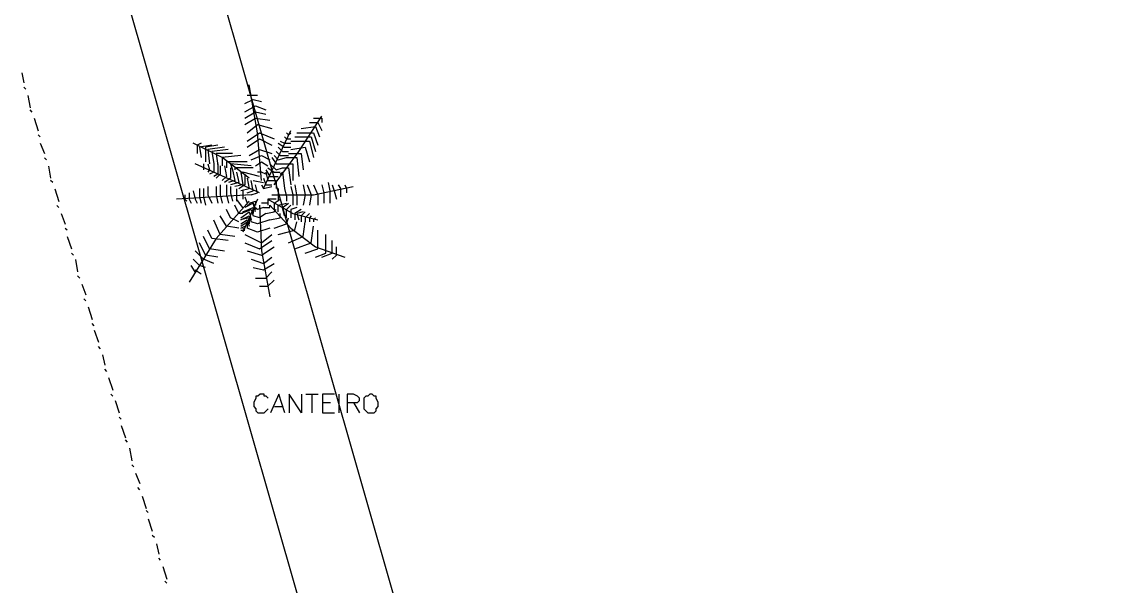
# Model space of a CAD drawing. Header units: millimetres. Extents: x -369 to -70, y -1414 to -1185.
# Drawn here: x -320.76 to -303.07, y -1285.54 to -1276.34 of the extents above; entities that cross this region are included whole.
import ezdxf

# ---------------------------------------------------------------- set-up
doc = ezdxf.new("R2010")
doc.units = ezdxf.units.MM
doc.header["$MEASUREMENT"] = 0
for name, color, linetype in [('12', 12, 'Continuous'), ('2', 2, 'Continuous'), ('50', 50, 'Continuous'), ('64', 64, 'Continuous')]:
    doc.layers.add(name, color=color, linetype=linetype)

msp = doc.modelspace()

# ---------------------------------------------------------------- linework, layer by layer
at = {"layer": '12'}
for points in [[(-320.756, -1277.168), (-320.724, -1277.336)], [(-320.688, -1277.436), (-320.724, -1277.404)], [(-320.656, -1277.54), (-320.62, -1277.743)], [(-320.588, -1277.811), (-320.62, -1277.775)], [(-320.552, -1277.911), (-320.485, -1278.115)], [(-320.453, -1278.215), (-320.485, -1278.183)], [(-320.453, -1278.319), (-320.385, -1278.487)], [(-320.353, -1278.587), (-320.385, -1278.555)], [(-320.317, -1278.69), (-320.285, -1278.89)], [(-320.249, -1278.958), (-320.285, -1278.926)], [(-320.217, -1279.062), (-320.149, -1279.266)], [(-320.149, -1279.366), (-320.181, -1279.334)], [(-320.113, -1279.466), (-320.045, -1279.638)], [(-320.013, -1279.738), (-320.045, -1279.706)], [(-320.013, -1279.841), (-319.945, -1280.041)], [(-319.909, -1280.145), (-319.945, -1280.109)], [(-319.877, -1280.213), (-319.845, -1280.413)], [(-319.809, -1280.517), (-319.845, -1280.481)], [(-319.777, -1280.617), (-319.709, -1280.789)], [(-319.709, -1280.888), (-319.741, -1280.857)], [(-319.673, -1280.988), (-319.605, -1281.192)], [(-319.573, -1281.296), (-319.605, -1281.26)], [(-319.573, -1281.364), (-319.505, -1281.564)], [(-319.469, -1281.668), (-319.505, -1281.632)], [(-319.438, -1281.768), (-319.402, -1281.936)], [(-319.37, -1282.039), (-319.402, -1282.003)], [(-319.338, -1282.139), (-319.27, -1282.343)], [(-319.27, -1282.443), (-319.302, -1282.411)], [(-319.234, -1282.511), (-319.166, -1282.715)], [(-319.134, -1282.819), (-319.166, -1282.783)], [(-319.134, -1282.919), (-319.066, -1283.122)], [(-319.03, -1283.19), (-319.066, -1283.154)], [(-318.998, -1283.29), (-318.962, -1283.494)], [(-318.93, -1283.594), (-318.962, -1283.562)], [(-318.898, -1283.698), (-318.83, -1283.866)], [(-318.83, -1283.97), (-318.862, -1283.934)], [(-318.794, -1284.07), (-318.726, -1284.273)], [(-318.694, -1284.341), (-318.726, -1284.305)], [(-318.694, -1284.441), (-318.626, -1284.645)], [(-318.59, -1284.745), (-318.626, -1284.713)], [(-318.558, -1284.849), (-318.522, -1285.017)], [(-318.49, -1285.117), (-318.522, -1285.085)], [(-318.454, -1285.221), (-318.39, -1285.424)], [(-318.39, -1285.492), (-318.422, -1285.456)]]:
    msp.add_lwpolyline(points, dxfattribs=at)
at = {"layer": '2'}
for points in [[(-286.316, -1267.792), (-287.195, -1267.013), (-288.142, -1266.302), (-289.157, -1265.694), (-290.24, -1265.219), (-291.355, -1264.847), (-292.506, -1264.579), (-293.693, -1264.443), (-294.876, -1264.443), (-296.059, -1264.543), (-297.21, -1264.779), (-298.329, -1265.151), (-299.412, -1265.626), (-318.834, -1271.209), (-311.593, -1296.518), (-302.389, -1317.16), (-302.389, -1317.16), (-299.344, -1315.977), (-296.263, -1314.894), (-293.117, -1313.946)], [(-320.692, -1270.194), (-313.011, -1297.026), (-303.132, -1319.19)]]:
    msp.add_lwpolyline(points, dxfattribs=at)
at = {"layer": '50'}
for points in [[(-316.736, -1282.475), (-316.768, -1282.443), (-316.804, -1282.443), (-316.804, -1282.411), (-316.868, -1282.411), (-316.904, -1282.443), (-316.936, -1282.443), (-316.936, -1282.475), (-316.972, -1282.543), (-316.972, -1282.611), (-316.936, -1282.647), (-316.936, -1282.679), (-316.904, -1282.715), (-316.868, -1282.715), (-316.804, -1282.715), (-316.768, -1282.679), (-316.736, -1282.647)], [(-316.464, -1282.715), (-316.564, -1282.411), (-316.564, -1282.411), (-316.7, -1282.715)], [(-316.192, -1282.411), (-316.192, -1282.715), (-316.192, -1282.715), (-316.396, -1282.411), (-316.396, -1282.411), (-316.396, -1282.715)], [(-316.125, -1282.411), (-315.921, -1282.411)], [(-316.025, -1282.411), (-316.025, -1282.715)], [(-315.653, -1282.411), (-315.853, -1282.411), (-315.853, -1282.411), (-315.853, -1282.715)], [(-315.853, -1282.543), (-315.721, -1282.543)], [(-315.585, -1282.411), (-315.585, -1282.715)], [(-315.449, -1282.543), (-315.345, -1282.543), (-315.281, -1282.543), (-315.245, -1282.511), (-315.245, -1282.475), (-315.281, -1282.443), (-315.345, -1282.411), (-315.449, -1282.411), (-315.449, -1282.411), (-315.449, -1282.715)], [(-315.345, -1282.543), (-315.245, -1282.715)], [(-315.077, -1282.411), (-315.109, -1282.443), (-315.145, -1282.443), (-315.177, -1282.475), (-315.177, -1282.543), (-315.177, -1282.611), (-315.177, -1282.647), (-315.145, -1282.679), (-315.109, -1282.715), (-315.077, -1282.715), (-315.041, -1282.715), (-315.01, -1282.715), (-314.974, -1282.679), (-314.974, -1282.647), (-314.942, -1282.611), (-314.942, -1282.543), (-314.974, -1282.475), (-314.974, -1282.443), (-315.01, -1282.443), (-315.041, -1282.411), (-315.077, -1282.411)], [(-316.632, -1282.611), (-316.496, -1282.611)], [(-315.853, -1282.715), (-315.653, -1282.715)]]:
    msp.add_lwpolyline(points, dxfattribs=at)
at = {"layer": '64'}
for points in [[(-316.844, -1278.926), (-316.912, -1278.147), (-317.048, -1277.368)], [(-317.08, -1277.536), (-317.012, -1277.536), (-317.012, -1277.536), (-316.912, -1277.536)], [(-317.116, -1277.671), (-316.98, -1277.603), (-316.844, -1277.639)], [(-317.116, -1277.807), (-316.944, -1277.707)], [(-316.944, -1277.707), (-316.776, -1277.775)], [(-317.116, -1277.911), (-316.944, -1277.807)], [(-317.116, -1278.011), (-316.944, -1277.911)], [(-316.944, -1277.807), (-316.776, -1277.843)], [(-316.944, -1277.911), (-316.708, -1277.943)], [(-316.64, -1278.994), (-316.236, -1278.451), (-315.861, -1277.875)], [(-315.997, -1277.911), (-315.861, -1277.911)], [(-315.861, -1277.911), (-315.861, -1277.979)], [(-317.08, -1278.147), (-316.912, -1278.011)], [(-316.912, -1278.011), (-316.676, -1278.079)], [(-316.812, -1279.058), (-316.368, -1278.111)], [(-316.2, -1278.079), (-315.965, -1278.043)], [(-316.065, -1277.979), (-315.929, -1277.979)], [(-315.965, -1278.043), (-315.897, -1278.215)], [(-315.929, -1277.979), (-315.861, -1278.111)], [(-317.08, -1278.283), (-316.876, -1278.147)], [(-317.08, -1278.383), (-316.876, -1278.247)], [(-316.88, -1278.147), (-316.64, -1278.247)], [(-316.88, -1278.247), (-316.676, -1278.351)], [(-316.54, -1278.283), (-316.472, -1278.315)], [(-316.472, -1278.215), (-316.436, -1278.247)], [(-316.436, -1278.147), (-316.404, -1278.179)], [(-316.436, -1278.247), (-316.368, -1278.247)], [(-316.404, -1278.179), (-316.368, -1278.147)], [(-316.368, -1278.283), (-316.065, -1278.283)], [(-316.304, -1278.215), (-316.033, -1278.215)], [(-316.268, -1278.147), (-315.997, -1278.147)], [(-316.065, -1278.283), (-315.997, -1278.551)], [(-316.033, -1278.215), (-315.965, -1278.451)], [(-315.997, -1278.147), (-315.929, -1278.351)], [(-317.048, -1278.89), (-317.487, -1278.551), (-317.959, -1278.315)], [(-317.827, -1278.315), (-317.895, -1278.351), (-317.895, -1278.351), (-317.895, -1278.487)], [(-317.655, -1278.351), (-317.859, -1278.383)], [(-317.859, -1278.383), (-317.827, -1278.551)], [(-317.555, -1278.351), (-317.759, -1278.383)], [(-317.759, -1278.383), (-317.759, -1278.619)], [(-317.451, -1278.383), (-317.723, -1278.419)], [(-317.723, -1278.419), (-317.691, -1278.655)], [(-317.387, -1278.419), (-317.655, -1278.451), (-317.655, -1278.451), (-317.623, -1278.655)], [(-317.048, -1278.519), (-316.876, -1278.419)], [(-316.88, -1278.419), (-316.676, -1278.487)], [(-316.608, -1278.451), (-316.54, -1278.519)], [(-316.572, -1278.315), (-316.472, -1278.383)], [(-316.572, -1278.383), (-316.504, -1278.451)], [(-316.504, -1278.451), (-316.404, -1278.451)], [(-316.472, -1278.315), (-316.368, -1278.315)], [(-316.472, -1278.383), (-316.368, -1278.383)], [(-316.368, -1278.419), (-316.133, -1278.383)], [(-316.133, -1278.383), (-316.065, -1278.619)], [(-316.88, -1279.126), (-317.927, -1278.655)], [(-317.791, -1278.655), (-317.791, -1278.722), (-317.791, -1278.722), (-317.791, -1278.754)], [(-317.723, -1278.655), (-317.691, -1278.754), (-317.691, -1278.754), (-317.723, -1278.79)], [(-317.623, -1278.655), (-317.623, -1278.79)], [(-317.319, -1278.487), (-317.587, -1278.487), (-317.587, -1278.487), (-317.555, -1278.686)], [(-317.555, -1278.655), (-317.555, -1278.822)], [(-317.184, -1278.519), (-317.487, -1278.551)], [(-317.487, -1278.551), (-317.487, -1278.686)], [(-317.419, -1278.619), (-317.419, -1278.722)], [(-317.08, -1278.619), (-317.419, -1278.619)], [(-317.351, -1278.655), (-317.319, -1278.754)], [(-317.012, -1278.686), (-317.351, -1278.655)], [(-317.012, -1278.587), (-316.844, -1278.519)], [(-316.944, -1278.686), (-316.844, -1278.619)], [(-316.844, -1278.519), (-316.708, -1278.587)], [(-316.844, -1278.619), (-316.744, -1278.686)], [(-316.708, -1278.655), (-316.608, -1278.754)], [(-316.676, -1278.551), (-316.608, -1278.655)], [(-316.64, -1278.519), (-316.572, -1278.587)], [(-316.608, -1278.655), (-316.472, -1278.655)], [(-316.572, -1278.587), (-316.436, -1278.551)], [(-316.54, -1278.519), (-316.404, -1278.519)], [(-316.472, -1278.655), (-316.336, -1278.655)], [(-316.436, -1278.551), (-316.268, -1278.551)], [(-316.404, -1278.487), (-316.2, -1278.487)], [(-316.336, -1278.655), (-316.336, -1278.926)], [(-316.268, -1278.551), (-316.236, -1278.858)], [(-316.2, -1278.487), (-316.168, -1278.754)], [(-317.623, -1278.79), (-317.691, -1278.822)], [(-317.555, -1278.822), (-317.623, -1278.858)], [(-317.519, -1278.822), (-317.587, -1278.89)], [(-317.519, -1278.686), (-317.519, -1278.822)], [(-317.451, -1278.686), (-317.419, -1278.858)], [(-317.351, -1278.722), (-317.351, -1278.89)], [(-317.319, -1278.754), (-317.283, -1278.926)], [(-317.283, -1278.722), (-317.283, -1278.754)], [(-316.98, -1278.722), (-317.283, -1278.722)], [(-317.251, -1278.79), (-317.216, -1278.958)], [(-317.116, -1278.822), (-317.116, -1278.994), (-317.216, -1279.062)], [(-317.148, -1278.79), (-317.184, -1278.822)], [(-317.184, -1278.79), (-317.148, -1278.994)], [(-316.88, -1278.858), (-317.148, -1278.79)], [(-316.844, -1278.79), (-316.912, -1278.79)], [(-316.776, -1278.822), (-316.844, -1278.79)], [(-316.776, -1278.754), (-316.708, -1278.858)], [(-316.776, -1278.79), (-316.744, -1278.926)], [(-316.744, -1278.722), (-316.64, -1278.79)], [(-316.64, -1278.79), (-316.54, -1278.79)], [(-316.608, -1278.754), (-316.504, -1278.722)], [(-316.54, -1278.822), (-316.504, -1278.79)], [(-316.504, -1278.722), (-316.404, -1278.722)], [(-316.504, -1278.79), (-316.472, -1279.058)], [(-316.404, -1278.722), (-316.368, -1278.994)], [(-317.519, -1278.994), (-317.519, -1279.162)], [(-317.419, -1278.858), (-317.487, -1278.926)], [(-317.351, -1278.89), (-317.451, -1278.958)], [(-317.419, -1278.994), (-317.419, -1279.162)], [(-317.283, -1278.926), (-317.383, -1278.958)], [(-317.216, -1278.958), (-317.351, -1278.994)], [(-317.148, -1278.994), (-317.283, -1279.026)], [(-317.08, -1278.89), (-317.048, -1279.062), (-317.048, -1279.062), (-317.184, -1279.094)], [(-316.98, -1279.094), (-317.012, -1278.926)], [(-316.98, -1278.926), (-316.812, -1278.958)], [(-316.912, -1279.126), (-316.944, -1278.994)], [(-316.844, -1278.994), (-316.812, -1279.058), (-316.676, -1279.026)], [(-316.812, -1278.89), (-316.776, -1278.994)], [(-316.776, -1278.994), (-316.676, -1278.994)], [(-316.744, -1278.926), (-316.608, -1278.926)], [(-316.708, -1278.858), (-316.572, -1278.858)], [(-316.608, -1278.926), (-316.608, -1279.058)], [(-316.304, -1278.994), (-316.268, -1279.194)], [(-316.168, -1278.994), (-316.133, -1279.162), (-316.133, -1279.162), (-316.168, -1279.33)], [(-316.101, -1278.994), (-316.033, -1279.162), (-316.033, -1279.162), (-316.065, -1279.33)], [(-315.997, -1278.994), (-315.929, -1279.162), (-315.929, -1279.162), (-315.929, -1279.33)], [(-315.861, -1278.994), (-315.829, -1279.126)], [(-315.761, -1278.958), (-315.729, -1279.094), (-315.729, -1279.298)], [(-315.693, -1278.994), (-315.661, -1279.094)], [(-315.593, -1278.994), (-315.557, -1279.058), (-315.557, -1279.194)], [(-315.489, -1278.994), (-315.457, -1279.058), (-315.457, -1279.058), (-315.457, -1279.126)], [(-317.012, -1279.162), (-318.231, -1279.23)], [(-318.095, -1279.162), (-318.095, -1279.23), (-318.095, -1279.23), (-318.063, -1279.262)], [(-318.027, -1279.126), (-318.027, -1279.23), (-317.995, -1279.298)], [(-317.959, -1279.094), (-317.927, -1279.23)], [(-317.859, -1279.058), (-317.859, -1279.194)], [(-317.791, -1279.058), (-317.791, -1279.194)], [(-317.723, -1279.026), (-317.723, -1279.162)], [(-317.723, -1279.162), (-317.655, -1279.298)], [(-317.587, -1279.026), (-317.587, -1279.162)], [(-317.587, -1279.162), (-317.555, -1279.298)], [(-317.519, -1279.162), (-317.487, -1279.298)], [(-317.419, -1279.162), (-317.383, -1279.298)], [(-317.351, -1279.026), (-317.351, -1279.126), (-317.351, -1279.126), (-317.319, -1279.262)], [(-317.251, -1279.062), (-317.251, -1279.126)], [(-317.251, -1279.126), (-317.251, -1279.262)], [(-317.148, -1279.094), (-317.148, -1279.162)], [(-317.148, -1279.162), (-317.148, -1279.23)], [(-317.08, -1279.126), (-316.98, -1279.094)], [(-317.012, -1279.162), (-316.912, -1279.126)], [(-316.676, -1279.162), (-315.997, -1279.162), (-315.353, -1279.026)], [(-316.572, -1279.058), (-316.572, -1279.194)], [(-316.472, -1279.058), (-316.436, -1279.194)], [(-316.368, -1279.026), (-316.336, -1279.162)], [(-316.336, -1279.162), (-316.336, -1279.33)], [(-315.829, -1279.126), (-315.829, -1279.298)], [(-315.661, -1279.094), (-315.625, -1279.23)], [(-317.048, -1279.262), (-317.587, -1279.873), (-318.027, -1280.585)], [(-317.927, -1279.23), (-317.895, -1279.298)], [(-317.859, -1279.194), (-317.827, -1279.298)], [(-317.791, -1279.194), (-317.759, -1279.33)], [(-317.216, -1279.466), (-317.283, -1279.33)], [(-317.148, -1279.366), (-317.251, -1279.23)], [(-316.912, -1279.23), (-317.148, -1279.769)], [(-317.148, -1279.434), (-316.98, -1279.366)], [(-317.116, -1279.194), (-317.08, -1279.298)], [(-317.08, -1279.33), (-316.98, -1279.298), (-316.98, -1279.298), (-317.116, -1279.366)], [(-317.048, -1279.298), (-316.944, -1279.262)], [(-316.944, -1279.434), (-316.98, -1279.298), (-316.98, -1279.298), (-316.944, -1279.398)], [(-316.98, -1279.366), (-316.98, -1279.466)], [(-316.944, -1279.262), (-316.944, -1279.33)], [(-316.912, -1279.398), (-316.944, -1279.366)], [(-316.812, -1279.366), (-316.912, -1279.398)], [(-316.88, -1279.33), (-316.844, -1280.073), (-316.708, -1280.821)], [(-316.744, -1279.298), (-316.744, -1279.298), (-316.744, -1279.298), (-316.844, -1279.298)], [(-316.812, -1279.366), (-316.708, -1279.366)], [(-316.744, -1279.23), (-316.744, -1279.33)], [(-316.608, -1279.23), (-316.744, -1279.23)], [(-316.744, -1279.23), (-316.336, -1279.466), (-315.929, -1279.566)], [(-316.708, -1279.366), (-316.708, -1279.33)], [(-316.708, -1279.33), (-316.368, -1279.702), (-315.965, -1280.009), (-315.489, -1280.177)], [(-316.64, -1279.298), (-316.54, -1279.23)], [(-316.64, -1279.298), (-316.64, -1279.398)], [(-316.572, -1279.194), (-316.572, -1279.262)], [(-316.572, -1279.33), (-316.436, -1279.298)], [(-316.572, -1279.434), (-316.572, -1279.33)], [(-316.504, -1279.366), (-316.404, -1279.298)], [(-316.472, -1279.502), (-316.504, -1279.366)], [(-316.436, -1279.194), (-316.436, -1279.262)], [(-316.436, -1279.398), (-316.368, -1279.33)], [(-316.268, -1279.366), (-316.368, -1279.398)], [(-316.268, -1279.194), (-316.268, -1279.33)], [(-317.419, -1279.67), (-317.519, -1279.502)], [(-317.351, -1279.534), (-317.419, -1279.398)], [(-317.216, -1279.602), (-317.351, -1279.534)], [(-317.148, -1279.466), (-317.216, -1279.466)], [(-317.184, -1279.466), (-317.012, -1279.398), (-317.012, -1279.398), (-316.98, -1279.502)], [(-317.184, -1279.534), (-317.048, -1279.434), (-317.048, -1279.434), (-317.012, -1279.566)], [(-317.048, -1279.534), (-317.184, -1279.566), (-317.184, -1279.566), (-317.048, -1279.502)], [(-317.048, -1279.502), (-317.012, -1279.602)], [(-317.048, -1279.534), (-317.048, -1279.634)], [(-316.876, -1279.534), (-316.98, -1279.502)], [(-316.776, -1279.466), (-316.88, -1279.534)], [(-316.776, -1279.466), (-316.64, -1279.434)], [(-316.708, -1279.566), (-316.54, -1279.534), (-316.54, -1279.534), (-316.54, -1279.466)], [(-316.64, -1279.434), (-316.608, -1279.398)], [(-316.436, -1279.534), (-316.436, -1279.398)], [(-316.436, -1279.634), (-316.404, -1279.534)], [(-316.368, -1279.398), (-316.368, -1279.534)], [(-316.2, -1279.398), (-316.304, -1279.466)], [(-316.304, -1279.466), (-316.304, -1279.566)], [(-316.168, -1279.434), (-316.268, -1279.466)], [(-316.268, -1279.466), (-316.236, -1279.566)], [(-316.133, -1279.434), (-316.2, -1279.502), (-316.2, -1279.502), (-316.2, -1279.602)], [(-316.065, -1279.466), (-316.133, -1279.534), (-316.133, -1279.602)], [(-316.033, -1279.502), (-316.065, -1279.534)], [(-316.065, -1279.534), (-316.065, -1279.602)], [(-315.965, -1279.534), (-315.997, -1279.566), (-315.997, -1279.566), (-315.997, -1279.602)], [(-317.519, -1279.805), (-317.623, -1279.57)], [(-317.216, -1279.702), (-317.419, -1279.67)], [(-317.184, -1279.634), (-317.08, -1279.566)], [(-317.184, -1279.67), (-317.08, -1279.602)], [(-317.184, -1279.702), (-317.116, -1279.67)], [(-317.116, -1279.738), (-317.148, -1279.702)], [(-317.116, -1279.67), (-317.116, -1279.702)], [(-317.08, -1279.57), (-317.048, -1279.67)], [(-317.08, -1279.602), (-317.08, -1279.702)], [(-316.912, -1279.769), (-317.08, -1279.702)], [(-316.912, -1279.634), (-317.012, -1279.602)], [(-316.708, -1279.566), (-316.912, -1279.634)], [(-316.708, -1279.702), (-316.912, -1279.769)], [(-316.64, -1279.702), (-316.436, -1279.634)], [(-316.304, -1279.738), (-316.268, -1279.602)], [(-316.168, -1279.837), (-316.133, -1279.602)], [(-316.033, -1279.941), (-315.997, -1279.67)], [(-317.691, -1280.041), (-317.791, -1279.837)], [(-317.655, -1279.873), (-317.723, -1279.738)], [(-317.387, -1279.905), (-317.655, -1279.873)], [(-317.283, -1279.837), (-317.519, -1279.805)], [(-317.184, -1279.738), (-317.116, -1279.738)], [(-317.116, -1279.805), (-316.844, -1279.941)], [(-316.844, -1279.941), (-316.676, -1279.805)], [(-316.572, -1279.805), (-316.304, -1279.738)], [(-316.404, -1279.941), (-316.168, -1279.837)], [(-315.929, -1280.041), (-315.929, -1279.738)], [(-315.797, -1280.109), (-315.797, -1279.805)], [(-317.791, -1280.209), (-317.927, -1280.073)], [(-317.759, -1280.141), (-317.859, -1279.941)], [(-317.451, -1280.077), (-317.691, -1280.041)], [(-317.116, -1279.941), (-316.876, -1280.041)], [(-317.08, -1280.073), (-316.844, -1280.141)], [(-316.88, -1280.041), (-316.676, -1279.905)], [(-316.844, -1280.141), (-316.64, -1280.009)], [(-316.304, -1280.041), (-316.033, -1279.941)], [(-316.133, -1280.109), (-315.929, -1280.041)], [(-315.693, -1280.109), (-315.693, -1279.905)], [(-315.625, -1280.141), (-315.625, -1280.009)], [(-317.859, -1280.313), (-317.959, -1280.209)], [(-317.623, -1280.277), (-317.791, -1280.209)], [(-317.555, -1280.177), (-317.759, -1280.141)], [(-317.012, -1280.209), (-316.812, -1280.277)], [(-316.812, -1280.277), (-316.676, -1280.177)], [(-315.965, -1280.177), (-315.797, -1280.109)], [(-315.861, -1280.177), (-315.693, -1280.109)], [(-315.693, -1280.209), (-315.625, -1280.141)], [(-317.927, -1280.413), (-317.995, -1280.313)], [(-317.927, -1280.381), (-317.827, -1280.449)], [(-317.759, -1280.345), (-317.859, -1280.313)], [(-316.98, -1280.345), (-316.812, -1280.381)], [(-316.812, -1280.381), (-316.64, -1280.277)], [(-316.776, -1280.517), (-316.676, -1280.413)], [(-316.944, -1280.517), (-316.776, -1280.517)], [(-316.744, -1280.649), (-316.64, -1280.549)], [(-316.88, -1280.649), (-316.744, -1280.649)]]:
    msp.add_lwpolyline(points, dxfattribs=at)

doc.saveas('drawing.dxf')
